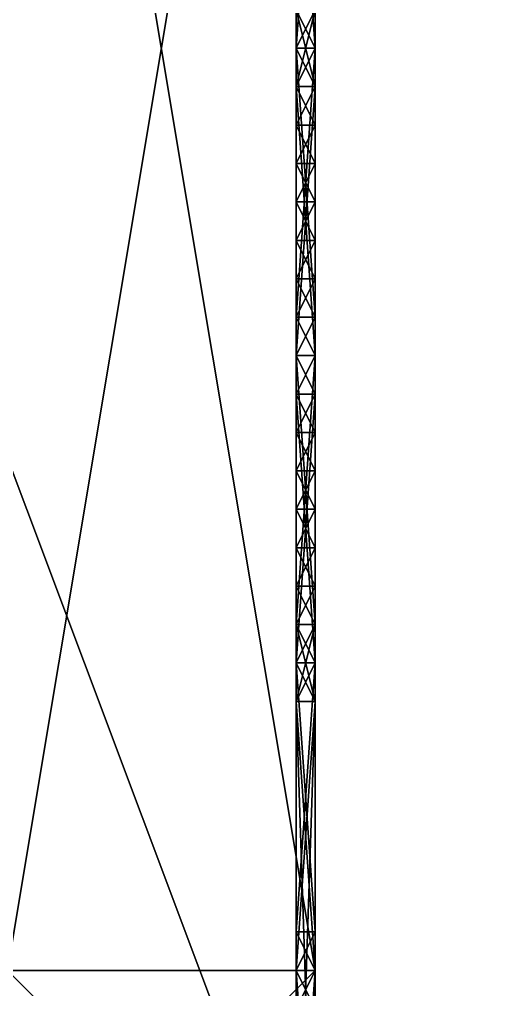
# Model space of a CAD drawing. Extents: x -3136 to 3456, y -896 to 5632.
# Drawn here: x -246 to 160, y 240 to 1048 of the extents above; entities that cross this region are included whole.
import ezdxf

# ---------------------------------------------------------------- set-up
doc = ezdxf.new("R2010")
doc.units = 0

msp = doc.modelspace()

# ---------------------------------------------------------------- meshes
at = {"layer": 'OBJECT031', "color": 50}
mesh = msp.add_polyface(dxfattribs=at)
corners = [(-16, 1024, 128), (-16, 1056, 128), (0, 1056, 128), (0, 1024, 128), (-16, 1280), (-16, 1248), (0, 1248), (0, 1280)]
mesh.append_faces([[corners[k] for k in face] for face in [(1, 3, 0), (5, 7, 4), (4, 0, 5), (6, 2, 7), (5, 3, 6), (1, 7, 2)]], dxfattribs={"vtx0": -1})
mesh.append_faces([[corners[k] for k in face] for face in [(1, 2, 3), (5, 6, 7), (4, 1, 0), (6, 3, 2), (5, 0, 3), (1, 4, 7)]], dxfattribs={"vtx2": -1})
at = {"layer": 'OBJECT032', "color": 50}
mesh = msp.add_polyface(dxfattribs=at)
corners = [(-16, 992, 128), (-16, 1024, 128), (0, 1024, 128), (0, 992, 128), (-16, 800), (-16, 768), (0, 768), (0, 800)]
mesh.append_faces([[corners[k] for k in face] for face in [(1, 3, 0), (5, 7, 4), (6, 2, 7), (4, 0, 5), (1, 7, 2), (5, 3, 6)]], dxfattribs={"vtx0": -1})
mesh.append_faces([[corners[k] for k in face] for face in [(1, 2, 3), (5, 6, 7), (6, 3, 2), (4, 1, 0), (1, 4, 7), (5, 0, 3)]], dxfattribs={"vtx2": -1})
at = {"layer": 'OBJECT033', "color": 50}
mesh = msp.add_polyface(dxfattribs=at)
corners = [(-16, 512, 128), (-16, 544, 128), (0, 544, 128), (0, 512, 128), (-16, 768), (-16, 736), (0, 736), (0, 768)]
mesh.append_faces([[corners[k] for k in face] for face in [(1, 3, 0), (5, 7, 4), (4, 0, 5), (6, 2, 7), (5, 3, 6), (1, 7, 2)]], dxfattribs={"vtx0": -1})
mesh.append_faces([[corners[k] for k in face] for face in [(1, 2, 3), (5, 6, 7), (4, 1, 0), (6, 3, 2), (5, 0, 3), (1, 4, 7)]], dxfattribs={"vtx2": -1})
at = {"layer": 'OBJECT034', "color": 50}
mesh = msp.add_polyface(dxfattribs=at)
corners = [(-16, 480, 128), (-16, 512, 128), (0, 512, 128), (0, 480, 128), (-16, 288), (-16, 256), (0, 256), (0, 288)]
mesh.append_faces([[corners[k] for k in face] for face in [(1, 3, 0), (5, 7, 4), (6, 2, 7), (4, 0, 5), (1, 7, 2), (5, 3, 6)]], dxfattribs={"vtx0": -1})
mesh.append_faces([[corners[k] for k in face] for face in [(1, 2, 3), (5, 6, 7), (6, 3, 2), (4, 1, 0), (1, 4, 7), (5, 0, 3)]], dxfattribs={"vtx2": -1})
at = {"layer": 'OBJECT035', "color": 50}
mesh = msp.add_polyface(dxfattribs=at)
corners = [(-16, 0, 128), (-16, 32, 128), (0, 32, 128), (0, 0, 128), (-16, 256), (-16, 224), (0, 224), (0, 256)]
mesh.append_faces([[corners[k] for k in face] for face in [(1, 3, 0), (5, 7, 4), (4, 0, 5), (6, 2, 7), (5, 3, 6), (1, 7, 2)]], dxfattribs={"vtx0": -1})
mesh.append_faces([[corners[k] for k in face] for face in [(1, 2, 3), (5, 6, 7), (4, 1, 0), (6, 3, 2), (5, 0, 3), (1, 4, 7)]], dxfattribs={"vtx2": -1})
at = {"layer": 'OBJECT039', "color": 50}
mesh = msp.add_polyface(dxfattribs=at)
corners = [(-16, 1056, 288), (-16, 1024, 288), (0, 1024, 288), (0, 1056, 288), (-16, 1248, 416), (-16, 1280, 416), (0, 1280, 416), (0, 1248, 416)]
mesh.append_faces([[corners[k] for k in face] for face in [(1, 3, 0), (5, 7, 4), (2, 6, 3), (0, 4, 1), (1, 7, 2), (5, 3, 6)]], dxfattribs={"vtx0": -1})
mesh.append_faces([[corners[k] for k in face] for face in [(1, 2, 3), (5, 6, 7), (2, 7, 6), (0, 5, 4), (1, 4, 7), (5, 0, 3)]], dxfattribs={"vtx2": -1})
at = {"layer": 'OBJECT040', "color": 50}
mesh = msp.add_polyface(dxfattribs=at)
corners = [(-16, 1024, 288), (-16, 992, 288), (0, 992, 288), (0, 1024, 288), (-16, 768, 416), (-16, 800, 416), (0, 800, 416), (0, 768, 416)]
mesh.append_faces([[corners[k] for k in face] for face in [(1, 3, 0), (5, 7, 4), (0, 4, 1), (2, 6, 3), (5, 3, 6), (1, 7, 2)]], dxfattribs={"vtx0": -1})
mesh.append_faces([[corners[k] for k in face] for face in [(1, 2, 3), (5, 6, 7), (0, 5, 4), (2, 7, 6), (5, 0, 3), (1, 4, 7)]], dxfattribs={"vtx2": -1})
at = {"layer": 'OBJECT041', "color": 50}
mesh = msp.add_polyface(dxfattribs=at)
corners = [(-16, 544, 288), (-16, 512, 288), (0, 512, 288), (0, 544, 288), (-16, 736, 416), (-16, 768, 416), (0, 768, 416), (0, 736, 416)]
mesh.append_faces([[corners[k] for k in face] for face in [(1, 3, 0), (5, 7, 4), (2, 6, 3), (0, 4, 1), (1, 7, 2), (5, 3, 6)]], dxfattribs={"vtx0": -1})
mesh.append_faces([[corners[k] for k in face] for face in [(1, 2, 3), (5, 6, 7), (2, 7, 6), (0, 5, 4), (1, 4, 7), (5, 0, 3)]], dxfattribs={"vtx2": -1})
at = {"layer": 'OBJECT042', "color": 50}
mesh = msp.add_polyface(dxfattribs=at)
corners = [(-16, 512, 288), (-16, 480, 288), (0, 480, 288), (0, 512, 288), (-16, 256, 416), (-16, 288, 416), (0, 288, 416), (0, 256, 416)]
mesh.append_faces([[corners[k] for k in face] for face in [(1, 3, 0), (5, 7, 4), (0, 4, 1), (2, 6, 3), (5, 3, 6), (1, 7, 2)]], dxfattribs={"vtx0": -1})
mesh.append_faces([[corners[k] for k in face] for face in [(1, 2, 3), (5, 6, 7), (0, 5, 4), (2, 7, 6), (5, 0, 3), (1, 4, 7)]], dxfattribs={"vtx2": -1})
at = {"layer": 'OBJECT043', "color": 50}
mesh = msp.add_polyface(dxfattribs=at)
corners = [(-16, 32, 288), (-16, 0, 288), (0, 0, 288), (0, 32, 288), (-16, 224, 416), (-16, 256, 416), (0, 256, 416), (0, 224, 416)]
mesh.append_faces([[corners[k] for k in face] for face in [(1, 3, 0), (5, 7, 4), (2, 6, 3), (0, 4, 1), (1, 7, 2), (5, 3, 6)]], dxfattribs={"vtx0": -1})
mesh.append_faces([[corners[k] for k in face] for face in [(1, 2, 3), (5, 6, 7), (2, 7, 6), (0, 5, 4), (1, 4, 7), (5, 0, 3)]], dxfattribs={"vtx2": -1})
at = {"layer": 'OBJECT053', "color": 50}
mesh = msp.add_polyface(dxfattribs=at)
corners = [(-768, 2048, 144), (0, 2048, 144), (0, 0, 144), (-768, 0, 144), (-768, 0, 128), (0, 0, 128), (0, 2048, 128), (-768, 2048, 128)]
mesh.append_faces([[corners[k] for k in face] for face in [(1, 3, 0), (5, 7, 4), (5, 1, 6), (6, 0, 7), (4, 2, 5), (7, 3, 4)]], dxfattribs={"vtx0": -1})
mesh.append_faces([[corners[k] for k in face] for face in [(1, 2, 3), (5, 6, 7), (5, 2, 1), (6, 1, 0), (4, 3, 2), (7, 0, 3)]], dxfattribs={"vtx2": -1})
at = {"layer": 'OBJECT067', "color": 50}
mesh = msp.add_polyface(dxfattribs=at)
corners = [(-2944, -896, 2176), (-2944, 5504, 2176), (3456, 5504, 2176), (3456, -896, 2176), (-2944, 5504, 2048), (-2944, -896, 2048), (3456, -896, 2048), (3456, 5504, 2048)]
mesh.append_faces([[corners[k] for k in face] for face in [(1, 3, 0), (5, 7, 4), (4, 0, 5), (6, 2, 7), (7, 1, 4), (5, 3, 6)]], dxfattribs={"vtx0": -1})
mesh.append_faces([[corners[k] for k in face] for face in [(1, 2, 3), (5, 6, 7), (4, 1, 0), (6, 3, 2), (7, 2, 1), (5, 0, 3)]], dxfattribs={"vtx2": -1})
at = {"layer": 'OBJECT068', "color": 50}
mesh = msp.add_polyface(dxfattribs=at)
corners = [(-16, 992, 272), (-16, 1056, 272), (0, 1056, 272), (0, 992, 272), (-16, 1056, 144), (-16, 992, 144), (0, 992, 144), (0, 1056, 144)]
mesh.append_faces([[corners[k] for k in face] for face in [(1, 3, 0), (5, 7, 4), (4, 0, 5), (6, 2, 7), (5, 3, 6), (7, 1, 4)]], dxfattribs={"vtx0": -1})
mesh.append_faces([[corners[k] for k in face] for face in [(1, 2, 3), (5, 6, 7), (4, 1, 0), (6, 3, 2), (5, 0, 3), (7, 2, 1)]], dxfattribs={"vtx2": -1})
at = {"layer": 'OBJECT069', "color": 50}
mesh = msp.add_polyface(dxfattribs=at)
corners = [(-16, 480, 272), (-16, 544, 272), (0, 544, 272), (0, 480, 272), (-16, 544, 144), (-16, 480, 144), (0, 480, 144), (0, 544, 144)]
mesh.append_faces([[corners[k] for k in face] for face in [(1, 3, 0), (5, 7, 4), (4, 0, 5), (6, 2, 7), (5, 3, 6), (7, 1, 4)]], dxfattribs={"vtx0": -1})
mesh.append_faces([[corners[k] for k in face] for face in [(1, 2, 3), (5, 6, 7), (4, 1, 0), (6, 3, 2), (5, 0, 3), (7, 2, 1)]], dxfattribs={"vtx2": -1})
at = {"layer": 'OBJECT070', "color": 50}
mesh = msp.add_polyface(dxfattribs=at)
corners = [(-16, 0, 272), (-16, 480, 272), (0, 480, 272), (0, 0, 272), (-16, 480, 144), (-16, 0, 144), (0, 0, 144), (0, 480, 144)]
mesh.append_faces([[corners[k] for k in face] for face in [(1, 3, 0), (5, 7, 4), (4, 0, 5), (6, 2, 7), (5, 3, 6), (7, 1, 4)]], dxfattribs={"vtx0": -1})
mesh.append_faces([[corners[k] for k in face] for face in [(1, 2, 3), (5, 6, 7), (4, 1, 0), (6, 3, 2), (5, 0, 3), (7, 2, 1)]], dxfattribs={"vtx2": -1})
at = {"layer": 'OBJECT264', "color": 50}
mesh = msp.add_polyface(dxfattribs=at)
corners = [(0, 0, 288), (-768, 0, 288), (-768, 1792, 288), (0, 1792, 288), (-768, 1792, 272), (-768, 0, 272), (0, 0, 272), (0, 1792, 272)]
mesh.append_faces([[corners[k] for k in face] for face in [(1, 3, 0), (5, 7, 4), (5, 0, 6), (6, 3, 7), (4, 1, 5), (7, 2, 4)]], dxfattribs={"vtx0": -1})
mesh.append_faces([[corners[k] for k in face] for face in [(1, 2, 3), (5, 6, 7), (5, 1, 0), (6, 0, 3), (4, 2, 1), (7, 3, 2)]], dxfattribs={"vtx2": -1})
at = {"layer": 'OBJECT293', "color": 50}
mesh = msp.add_polyface(dxfattribs=at)
corners = [(-2048, 0, 432), (-2048, 1824, 432), (-1824, 2048, 432), (-224, 2048, 432), (0, 1824, 432), (0, 0, 432), (-2048, 1824, 416), (-2048, 0, 416), (0, 0, 416), (0, 1824, 416), (-224, 2048, 416), (-1824, 2048, 416)]
mesh.append_faces([[corners[k] for k in face] for face in [(1, 5, 0), (7, 11, 6), (6, 0, 7), (8, 4, 9), (10, 2, 11), (7, 5, 8), (9, 3, 10), (11, 1, 6)]], dxfattribs={"vtx0": -1})
mesh.append_faces([[corners[k] for k in face] for face in [(1, 3, 4), (1, 4, 5), (7, 9, 10), (7, 10, 11)]], dxfattribs={"vtx0": -1, "vtx2": -1})
mesh.append_faces([[corners[k] for k in face] for face in [(1, 2, 3), (7, 8, 9), (6, 1, 0), (8, 5, 4), (10, 3, 2), (7, 0, 5), (9, 4, 3), (11, 2, 1)]], dxfattribs={"vtx2": -1})
at = {"layer": 'OBJECT296', "color": 50}
mesh = msp.add_polyface(dxfattribs=at)
corners = [(0, 0), (0, 2048), (3328, 2048), (3328, 0), (3328, 0, -128), (3328, 2048, -128), (0, 2048, -128), (0, 0, -128)]
mesh.append_faces([[corners[k] for k in face] for face in [(1, 3, 0), (5, 7, 4), (4, 2, 5), (5, 1, 6), (6, 0, 7), (7, 3, 4)]], dxfattribs={"vtx0": -1})
mesh.append_faces([[corners[k] for k in face] for face in [(1, 2, 3), (5, 6, 7), (4, 3, 2), (5, 2, 1), (6, 1, 0), (7, 0, 3)]], dxfattribs={"vtx2": -1})
at = {"layer": 'OBJECT302', "color": 50}
mesh = msp.add_polyface(dxfattribs=at)
corners = [(-256, 256), (-256, 1792), (0, 1792), (0, 256), (0, 256, -128), (0, 1792, -128), (-256, 1792, -128), (-256, 256, -128)]
mesh.append_faces([[corners[k] for k in face] for face in [(1, 3, 0), (5, 7, 4), (4, 2, 5), (5, 1, 6), (6, 0, 7), (7, 3, 4)]], dxfattribs={"vtx0": -1})
mesh.append_faces([[corners[k] for k in face] for face in [(1, 2, 3), (5, 6, 7), (4, 3, 2), (5, 2, 1), (6, 1, 0), (7, 0, 3)]], dxfattribs={"vtx2": -1})
at = {"layer": 'OBJECT303', "color": 50}
mesh = msp.add_polyface(dxfattribs=at)
corners = [(0, 256), (0, 0), (-256, 0), (-256, 256), (-256, 256, -128), (-256, 0, -128), (0, 0, -128), (0, 256, -128)]
mesh.append_faces([[corners[k] for k in face] for face in [(1, 3, 0), (5, 7, 4), (6, 0, 7), (5, 1, 6), (4, 2, 5), (7, 3, 4)]], dxfattribs={"vtx0": -1})
mesh.append_faces([[corners[k] for k in face] for face in [(1, 2, 3), (5, 6, 7), (6, 1, 0), (5, 2, 1), (4, 3, 2), (7, 0, 3)]], dxfattribs={"vtx2": -1})
at = {"layer": 'OBJECT340', "color": 50}
mesh = msp.add_polyface(dxfattribs=at)
corners = [(-16, 544, 168), (-16, 544, 144), (-16, 576, 144), (-16, 576, 168), (0, 576, 168), (0, 576, 144), (0, 544, 144), (0, 544, 168)]
mesh.append_faces([[corners[k] for k in face] for face in [(1, 3, 0), (5, 7, 4), (6, 0, 7), (2, 4, 3), (1, 5, 2), (3, 7, 0)]], dxfattribs={"vtx0": -1})
mesh.append_faces([[corners[k] for k in face] for face in [(1, 2, 3), (5, 6, 7), (6, 1, 0), (2, 5, 4), (1, 6, 5), (3, 4, 7)]], dxfattribs={"vtx2": -1})
at = {"layer": 'OBJECT341', "color": 50}
mesh = msp.add_polyface(dxfattribs=at)
corners = [(-16, 544, 256), (-16, 544, 168), (-16, 576, 168), (-16, 576, 256), (0, 576, 256), (0, 576, 168), (0, 544, 168), (0, 544, 256)]
mesh.append_faces([[corners[k] for k in face] for face in [(1, 3, 0), (5, 7, 4), (6, 0, 7), (2, 4, 3), (3, 7, 0), (1, 5, 2)]], dxfattribs={"vtx0": -1})
mesh.append_faces([[corners[k] for k in face] for face in [(1, 2, 3), (5, 6, 7), (6, 1, 0), (2, 5, 4), (3, 4, 7), (1, 6, 5)]], dxfattribs={"vtx2": -1})
at = {"layer": 'OBJECT342', "color": 50}
mesh = msp.add_polyface(dxfattribs=at)
corners = [(-16, 544, 272), (-16, 544, 256), (-16, 576, 256), (-16, 576, 272), (0, 576, 272), (0, 576, 256), (0, 544, 256), (0, 544, 272)]
mesh.append_faces([[corners[k] for k in face] for face in [(1, 3, 0), (5, 7, 4), (6, 0, 7), (2, 4, 3), (3, 7, 0), (1, 5, 2)]], dxfattribs={"vtx0": -1})
mesh.append_faces([[corners[k] for k in face] for face in [(1, 2, 3), (5, 6, 7), (6, 1, 0), (2, 5, 4), (3, 4, 7), (1, 6, 5)]], dxfattribs={"vtx2": -1})
at = {"layer": 'OBJECT343', "color": 50}
mesh = msp.add_polyface(dxfattribs=at)
corners = [(-16, 576, 168), (-16, 576, 144), (-16, 608, 144), (-16, 608, 168), (0, 608, 168), (0, 608, 144), (0, 576, 144), (0, 576, 168)]
mesh.append_faces([[corners[k] for k in face] for face in [(1, 3, 0), (5, 7, 4), (6, 0, 7), (2, 4, 3), (1, 5, 2), (3, 7, 0)]], dxfattribs={"vtx0": -1})
mesh.append_faces([[corners[k] for k in face] for face in [(1, 2, 3), (5, 6, 7), (6, 1, 0), (2, 5, 4), (1, 6, 5), (3, 4, 7)]], dxfattribs={"vtx2": -1})
at = {"layer": 'OBJECT344', "color": 50}
mesh = msp.add_polyface(dxfattribs=at)
corners = [(-16, 576, 256), (-16, 576, 168), (-16, 608, 168), (-16, 608, 256), (0, 608, 256), (0, 608, 168), (0, 576, 168), (0, 576, 256)]
mesh.append_faces([[corners[k] for k in face] for face in [(1, 3, 0), (5, 7, 4), (6, 0, 7), (2, 4, 3), (3, 7, 0), (1, 5, 2)]], dxfattribs={"vtx0": -1})
mesh.append_faces([[corners[k] for k in face] for face in [(1, 2, 3), (5, 6, 7), (6, 1, 0), (2, 5, 4), (3, 4, 7), (1, 6, 5)]], dxfattribs={"vtx2": -1})
at = {"layer": 'OBJECT345', "color": 50}
mesh = msp.add_polyface(dxfattribs=at)
corners = [(-16, 576, 272), (-16, 576, 256), (-16, 608, 256), (-16, 608, 272), (0, 608, 272), (0, 608, 256), (0, 576, 256), (0, 576, 272)]
mesh.append_faces([[corners[k] for k in face] for face in [(1, 3, 0), (5, 7, 4), (6, 0, 7), (2, 4, 3), (3, 7, 0), (1, 5, 2)]], dxfattribs={"vtx0": -1})
mesh.append_faces([[corners[k] for k in face] for face in [(1, 2, 3), (5, 6, 7), (6, 1, 0), (2, 5, 4), (3, 4, 7), (1, 6, 5)]], dxfattribs={"vtx2": -1})
at = {"layer": 'OBJECT346', "color": 50}
mesh = msp.add_polyface(dxfattribs=at)
corners = [(-16, 608, 168), (-16, 608, 144), (-16, 640, 144), (-16, 640, 168), (0, 640, 168), (0, 640, 144), (0, 608, 144), (0, 608, 168)]
mesh.append_faces([[corners[k] for k in face] for face in [(1, 3, 0), (5, 7, 4), (6, 0, 7), (2, 4, 3), (1, 5, 2), (3, 7, 0)]], dxfattribs={"vtx0": -1})
mesh.append_faces([[corners[k] for k in face] for face in [(1, 2, 3), (5, 6, 7), (6, 1, 0), (2, 5, 4), (1, 6, 5), (3, 4, 7)]], dxfattribs={"vtx2": -1})
at = {"layer": 'OBJECT347', "color": 50}
mesh = msp.add_polyface(dxfattribs=at)
corners = [(-16, 608, 256), (-16, 608, 168), (-16, 640, 168), (-16, 640, 256), (0, 640, 256), (0, 640, 168), (0, 608, 168), (0, 608, 256)]
mesh.append_faces([[corners[k] for k in face] for face in [(1, 3, 0), (5, 7, 4), (6, 0, 7), (2, 4, 3), (3, 7, 0), (1, 5, 2)]], dxfattribs={"vtx0": -1})
mesh.append_faces([[corners[k] for k in face] for face in [(1, 2, 3), (5, 6, 7), (6, 1, 0), (2, 5, 4), (3, 4, 7), (1, 6, 5)]], dxfattribs={"vtx2": -1})
at = {"layer": 'OBJECT348', "color": 50}
mesh = msp.add_polyface(dxfattribs=at)
corners = [(-16, 608, 272), (-16, 608, 256), (-16, 640, 256), (-16, 640, 272), (0, 640, 272), (0, 640, 256), (0, 608, 256), (0, 608, 272)]
mesh.append_faces([[corners[k] for k in face] for face in [(1, 3, 0), (5, 7, 4), (6, 0, 7), (2, 4, 3), (3, 7, 0), (1, 5, 2)]], dxfattribs={"vtx0": -1})
mesh.append_faces([[corners[k] for k in face] for face in [(1, 2, 3), (5, 6, 7), (6, 1, 0), (2, 5, 4), (3, 4, 7), (1, 6, 5)]], dxfattribs={"vtx2": -1})
at = {"layer": 'OBJECT349', "color": 50}
mesh = msp.add_polyface(dxfattribs=at)
corners = [(-16, 640, 168), (-16, 640, 144), (-16, 672, 144), (-16, 672, 168), (0, 672, 168), (0, 672, 144), (0, 640, 144), (0, 640, 168)]
mesh.append_faces([[corners[k] for k in face] for face in [(1, 3, 0), (5, 7, 4), (6, 0, 7), (2, 4, 3), (1, 5, 2), (3, 7, 0)]], dxfattribs={"vtx0": -1})
mesh.append_faces([[corners[k] for k in face] for face in [(1, 2, 3), (5, 6, 7), (6, 1, 0), (2, 5, 4), (1, 6, 5), (3, 4, 7)]], dxfattribs={"vtx2": -1})
at = {"layer": 'OBJECT350', "color": 50}
mesh = msp.add_polyface(dxfattribs=at)
corners = [(-16, 640, 256), (-16, 640, 168), (-16, 672, 168), (-16, 672, 256), (0, 672, 256), (0, 672, 168), (0, 640, 168), (0, 640, 256)]
mesh.append_faces([[corners[k] for k in face] for face in [(1, 3, 0), (5, 7, 4), (6, 0, 7), (2, 4, 3), (3, 7, 0), (1, 5, 2)]], dxfattribs={"vtx0": -1})
mesh.append_faces([[corners[k] for k in face] for face in [(1, 2, 3), (5, 6, 7), (6, 1, 0), (2, 5, 4), (3, 4, 7), (1, 6, 5)]], dxfattribs={"vtx2": -1})
at = {"layer": 'OBJECT351', "color": 50}
mesh = msp.add_polyface(dxfattribs=at)
corners = [(-16, 640, 272), (-16, 640, 256), (-16, 672, 256), (-16, 672, 272), (0, 672, 272), (0, 672, 256), (0, 640, 256), (0, 640, 272)]
mesh.append_faces([[corners[k] for k in face] for face in [(1, 3, 0), (5, 7, 4), (6, 0, 7), (2, 4, 3), (3, 7, 0), (1, 5, 2)]], dxfattribs={"vtx0": -1})
mesh.append_faces([[corners[k] for k in face] for face in [(1, 2, 3), (5, 6, 7), (6, 1, 0), (2, 5, 4), (3, 4, 7), (1, 6, 5)]], dxfattribs={"vtx2": -1})
at = {"layer": 'OBJECT352', "color": 50}
mesh = msp.add_polyface(dxfattribs=at)
corners = [(-16, 672, 168), (-16, 672, 144), (-16, 704, 144), (-16, 704, 168), (0, 704, 168), (0, 704, 144), (0, 672, 144), (0, 672, 168)]
mesh.append_faces([[corners[k] for k in face] for face in [(1, 3, 0), (5, 7, 4), (6, 0, 7), (2, 4, 3), (1, 5, 2), (3, 7, 0)]], dxfattribs={"vtx0": -1})
mesh.append_faces([[corners[k] for k in face] for face in [(1, 2, 3), (5, 6, 7), (6, 1, 0), (2, 5, 4), (1, 6, 5), (3, 4, 7)]], dxfattribs={"vtx2": -1})
at = {"layer": 'OBJECT353', "color": 50}
mesh = msp.add_polyface(dxfattribs=at)
corners = [(-16, 672, 256), (-16, 672, 168), (-16, 704, 168), (-16, 704, 256), (0, 704, 256), (0, 704, 168), (0, 672, 168), (0, 672, 256)]
mesh.append_faces([[corners[k] for k in face] for face in [(1, 3, 0), (5, 7, 4), (6, 0, 7), (2, 4, 3), (3, 7, 0), (1, 5, 2)]], dxfattribs={"vtx0": -1})
mesh.append_faces([[corners[k] for k in face] for face in [(1, 2, 3), (5, 6, 7), (6, 1, 0), (2, 5, 4), (3, 4, 7), (1, 6, 5)]], dxfattribs={"vtx2": -1})
at = {"layer": 'OBJECT354', "color": 50}
mesh = msp.add_polyface(dxfattribs=at)
corners = [(-16, 672, 272), (-16, 672, 256), (-16, 704, 256), (-16, 704, 272), (0, 704, 272), (0, 704, 256), (0, 672, 256), (0, 672, 272)]
mesh.append_faces([[corners[k] for k in face] for face in [(1, 3, 0), (5, 7, 4), (6, 0, 7), (2, 4, 3), (3, 7, 0), (1, 5, 2)]], dxfattribs={"vtx0": -1})
mesh.append_faces([[corners[k] for k in face] for face in [(1, 2, 3), (5, 6, 7), (6, 1, 0), (2, 5, 4), (3, 4, 7), (1, 6, 5)]], dxfattribs={"vtx2": -1})
at = {"layer": 'OBJECT355', "color": 50}
mesh = msp.add_polyface(dxfattribs=at)
corners = [(-16, 704, 168), (-16, 704, 144), (-16, 736, 144), (-16, 736, 168), (0, 736, 168), (0, 736, 144), (0, 704, 144), (0, 704, 168)]
mesh.append_faces([[corners[k] for k in face] for face in [(1, 3, 0), (5, 7, 4), (6, 0, 7), (2, 4, 3), (1, 5, 2), (3, 7, 0)]], dxfattribs={"vtx0": -1})
mesh.append_faces([[corners[k] for k in face] for face in [(1, 2, 3), (5, 6, 7), (6, 1, 0), (2, 5, 4), (1, 6, 5), (3, 4, 7)]], dxfattribs={"vtx2": -1})
at = {"layer": 'OBJECT356', "color": 50}
mesh = msp.add_polyface(dxfattribs=at)
corners = [(-16, 704, 256), (-16, 704, 168), (-16, 736, 168), (-16, 736, 256), (0, 736, 256), (0, 736, 168), (0, 704, 168), (0, 704, 256)]
mesh.append_faces([[corners[k] for k in face] for face in [(1, 3, 0), (5, 7, 4), (6, 0, 7), (2, 4, 3), (3, 7, 0), (1, 5, 2)]], dxfattribs={"vtx0": -1})
mesh.append_faces([[corners[k] for k in face] for face in [(1, 2, 3), (5, 6, 7), (6, 1, 0), (2, 5, 4), (3, 4, 7), (1, 6, 5)]], dxfattribs={"vtx2": -1})
at = {"layer": 'OBJECT357', "color": 50}
mesh = msp.add_polyface(dxfattribs=at)
corners = [(-16, 704, 272), (-16, 704, 256), (-16, 736, 256), (-16, 736, 272), (0, 736, 272), (0, 736, 256), (0, 704, 256), (0, 704, 272)]
mesh.append_faces([[corners[k] for k in face] for face in [(1, 3, 0), (5, 7, 4), (6, 0, 7), (2, 4, 3), (3, 7, 0), (1, 5, 2)]], dxfattribs={"vtx0": -1})
mesh.append_faces([[corners[k] for k in face] for face in [(1, 2, 3), (5, 6, 7), (6, 1, 0), (2, 5, 4), (3, 4, 7), (1, 6, 5)]], dxfattribs={"vtx2": -1})
at = {"layer": 'OBJECT358', "color": 50}
mesh = msp.add_polyface(dxfattribs=at)
corners = [(-16, 736, 168), (-16, 736, 144), (-16, 768, 144), (-16, 768, 168), (0, 768, 168), (0, 768, 144), (0, 736, 144), (0, 736, 168)]
mesh.append_faces([[corners[k] for k in face] for face in [(1, 3, 0), (5, 7, 4), (6, 0, 7), (2, 4, 3), (1, 5, 2), (3, 7, 0)]], dxfattribs={"vtx0": -1})
mesh.append_faces([[corners[k] for k in face] for face in [(1, 2, 3), (5, 6, 7), (6, 1, 0), (2, 5, 4), (1, 6, 5), (3, 4, 7)]], dxfattribs={"vtx2": -1})
at = {"layer": 'OBJECT359', "color": 50}
mesh = msp.add_polyface(dxfattribs=at)
corners = [(-16, 736, 256), (-16, 736, 168), (-16, 768, 168), (-16, 768, 256), (0, 768, 256), (0, 768, 168), (0, 736, 168), (0, 736, 256)]
mesh.append_faces([[corners[k] for k in face] for face in [(1, 3, 0), (5, 7, 4), (6, 0, 7), (2, 4, 3), (3, 7, 0), (1, 5, 2)]], dxfattribs={"vtx0": -1})
mesh.append_faces([[corners[k] for k in face] for face in [(1, 2, 3), (5, 6, 7), (6, 1, 0), (2, 5, 4), (3, 4, 7), (1, 6, 5)]], dxfattribs={"vtx2": -1})
at = {"layer": 'OBJECT360', "color": 50}
mesh = msp.add_polyface(dxfattribs=at)
corners = [(-16, 736, 272), (-16, 736, 256), (-16, 768, 256), (-16, 768, 272), (0, 768, 272), (0, 768, 256), (0, 736, 256), (0, 736, 272)]
mesh.append_faces([[corners[k] for k in face] for face in [(1, 3, 0), (5, 7, 4), (6, 0, 7), (2, 4, 3), (3, 7, 0), (1, 5, 2)]], dxfattribs={"vtx0": -1})
mesh.append_faces([[corners[k] for k in face] for face in [(1, 2, 3), (5, 6, 7), (6, 1, 0), (2, 5, 4), (3, 4, 7), (1, 6, 5)]], dxfattribs={"vtx2": -1})
at = {"layer": 'OBJECT361', "color": 50}
mesh = msp.add_polyface(dxfattribs=at)
corners = [(-16, 768, 168), (-16, 768, 144), (-16, 800, 144), (-16, 800, 168), (0, 800, 168), (0, 800, 144), (0, 768, 144), (0, 768, 168)]
mesh.append_faces([[corners[k] for k in face] for face in [(1, 3, 0), (5, 7, 4), (6, 0, 7), (2, 4, 3), (1, 5, 2), (3, 7, 0)]], dxfattribs={"vtx0": -1})
mesh.append_faces([[corners[k] for k in face] for face in [(1, 2, 3), (5, 6, 7), (6, 1, 0), (2, 5, 4), (1, 6, 5), (3, 4, 7)]], dxfattribs={"vtx2": -1})
at = {"layer": 'OBJECT362', "color": 50}
mesh = msp.add_polyface(dxfattribs=at)
corners = [(-16, 768, 256), (-16, 768, 168), (-16, 800, 168), (-16, 800, 256), (0, 800, 256), (0, 800, 168), (0, 768, 168), (0, 768, 256)]
mesh.append_faces([[corners[k] for k in face] for face in [(1, 3, 0), (5, 7, 4), (6, 0, 7), (2, 4, 3), (3, 7, 0), (1, 5, 2)]], dxfattribs={"vtx0": -1})
mesh.append_faces([[corners[k] for k in face] for face in [(1, 2, 3), (5, 6, 7), (6, 1, 0), (2, 5, 4), (3, 4, 7), (1, 6, 5)]], dxfattribs={"vtx2": -1})
at = {"layer": 'OBJECT363', "color": 50}
mesh = msp.add_polyface(dxfattribs=at)
corners = [(-16, 768, 272), (-16, 768, 256), (-16, 800, 256), (-16, 800, 272), (0, 800, 272), (0, 800, 256), (0, 768, 256), (0, 768, 272)]
mesh.append_faces([[corners[k] for k in face] for face in [(1, 3, 0), (5, 7, 4), (6, 0, 7), (2, 4, 3), (3, 7, 0), (1, 5, 2)]], dxfattribs={"vtx0": -1})
mesh.append_faces([[corners[k] for k in face] for face in [(1, 2, 3), (5, 6, 7), (6, 1, 0), (2, 5, 4), (3, 4, 7), (1, 6, 5)]], dxfattribs={"vtx2": -1})
at = {"layer": 'OBJECT364', "color": 50}
mesh = msp.add_polyface(dxfattribs=at)
corners = [(-16, 800, 168), (-16, 800, 144), (-16, 832, 144), (-16, 832, 168), (0, 832, 168), (0, 832, 144), (0, 800, 144), (0, 800, 168)]
mesh.append_faces([[corners[k] for k in face] for face in [(1, 3, 0), (5, 7, 4), (6, 0, 7), (2, 4, 3), (1, 5, 2), (3, 7, 0)]], dxfattribs={"vtx0": -1})
mesh.append_faces([[corners[k] for k in face] for face in [(1, 2, 3), (5, 6, 7), (6, 1, 0), (2, 5, 4), (1, 6, 5), (3, 4, 7)]], dxfattribs={"vtx2": -1})
at = {"layer": 'OBJECT365', "color": 50}
mesh = msp.add_polyface(dxfattribs=at)
corners = [(-16, 800, 256), (-16, 800, 168), (-16, 832, 168), (-16, 832, 256), (0, 832, 256), (0, 832, 168), (0, 800, 168), (0, 800, 256)]
mesh.append_faces([[corners[k] for k in face] for face in [(1, 3, 0), (5, 7, 4), (6, 0, 7), (2, 4, 3), (3, 7, 0), (1, 5, 2)]], dxfattribs={"vtx0": -1})
mesh.append_faces([[corners[k] for k in face] for face in [(1, 2, 3), (5, 6, 7), (6, 1, 0), (2, 5, 4), (3, 4, 7), (1, 6, 5)]], dxfattribs={"vtx2": -1})
at = {"layer": 'OBJECT366', "color": 50}
mesh = msp.add_polyface(dxfattribs=at)
corners = [(-16, 800, 272), (-16, 800, 256), (-16, 832, 256), (-16, 832, 272), (0, 832, 272), (0, 832, 256), (0, 800, 256), (0, 800, 272)]
mesh.append_faces([[corners[k] for k in face] for face in [(1, 3, 0), (5, 7, 4), (6, 0, 7), (2, 4, 3), (3, 7, 0), (1, 5, 2)]], dxfattribs={"vtx0": -1})
mesh.append_faces([[corners[k] for k in face] for face in [(1, 2, 3), (5, 6, 7), (6, 1, 0), (2, 5, 4), (3, 4, 7), (1, 6, 5)]], dxfattribs={"vtx2": -1})
at = {"layer": 'OBJECT367', "color": 50}
mesh = msp.add_polyface(dxfattribs=at)
corners = [(-16, 832, 168), (-16, 832, 144), (-16, 864, 144), (-16, 864, 168), (0, 864, 168), (0, 864, 144), (0, 832, 144), (0, 832, 168)]
mesh.append_faces([[corners[k] for k in face] for face in [(1, 3, 0), (5, 7, 4), (6, 0, 7), (2, 4, 3), (1, 5, 2), (3, 7, 0)]], dxfattribs={"vtx0": -1})
mesh.append_faces([[corners[k] for k in face] for face in [(1, 2, 3), (5, 6, 7), (6, 1, 0), (2, 5, 4), (1, 6, 5), (3, 4, 7)]], dxfattribs={"vtx2": -1})
at = {"layer": 'OBJECT368', "color": 50}
mesh = msp.add_polyface(dxfattribs=at)
corners = [(-16, 832, 256), (-16, 832, 168), (-16, 864, 168), (-16, 864, 256), (0, 864, 256), (0, 864, 168), (0, 832, 168), (0, 832, 256)]
mesh.append_faces([[corners[k] for k in face] for face in [(1, 3, 0), (5, 7, 4), (6, 0, 7), (2, 4, 3), (3, 7, 0), (1, 5, 2)]], dxfattribs={"vtx0": -1})
mesh.append_faces([[corners[k] for k in face] for face in [(1, 2, 3), (5, 6, 7), (6, 1, 0), (2, 5, 4), (3, 4, 7), (1, 6, 5)]], dxfattribs={"vtx2": -1})
at = {"layer": 'OBJECT369', "color": 50}
mesh = msp.add_polyface(dxfattribs=at)
corners = [(-16, 832, 272), (-16, 832, 256), (-16, 864, 256), (-16, 864, 272), (0, 864, 272), (0, 864, 256), (0, 832, 256), (0, 832, 272)]
mesh.append_faces([[corners[k] for k in face] for face in [(1, 3, 0), (5, 7, 4), (6, 0, 7), (2, 4, 3), (3, 7, 0), (1, 5, 2)]], dxfattribs={"vtx0": -1})
mesh.append_faces([[corners[k] for k in face] for face in [(1, 2, 3), (5, 6, 7), (6, 1, 0), (2, 5, 4), (3, 4, 7), (1, 6, 5)]], dxfattribs={"vtx2": -1})
at = {"layer": 'OBJECT370', "color": 50}
mesh = msp.add_polyface(dxfattribs=at)
corners = [(-16, 864, 168), (-16, 864, 144), (-16, 896, 144), (-16, 896, 168), (0, 896, 168), (0, 896, 144), (0, 864, 144), (0, 864, 168)]
mesh.append_faces([[corners[k] for k in face] for face in [(1, 3, 0), (5, 7, 4), (6, 0, 7), (2, 4, 3), (1, 5, 2), (3, 7, 0)]], dxfattribs={"vtx0": -1})
mesh.append_faces([[corners[k] for k in face] for face in [(1, 2, 3), (5, 6, 7), (6, 1, 0), (2, 5, 4), (1, 6, 5), (3, 4, 7)]], dxfattribs={"vtx2": -1})
at = {"layer": 'OBJECT371', "color": 50}
mesh = msp.add_polyface(dxfattribs=at)
corners = [(-16, 864, 256), (-16, 864, 168), (-16, 896, 168), (-16, 896, 256), (0, 896, 256), (0, 896, 168), (0, 864, 168), (0, 864, 256)]
mesh.append_faces([[corners[k] for k in face] for face in [(1, 3, 0), (5, 7, 4), (6, 0, 7), (2, 4, 3), (3, 7, 0), (1, 5, 2)]], dxfattribs={"vtx0": -1})
mesh.append_faces([[corners[k] for k in face] for face in [(1, 2, 3), (5, 6, 7), (6, 1, 0), (2, 5, 4), (3, 4, 7), (1, 6, 5)]], dxfattribs={"vtx2": -1})
at = {"layer": 'OBJECT372', "color": 50}
mesh = msp.add_polyface(dxfattribs=at)
corners = [(-16, 864, 272), (-16, 864, 256), (-16, 896, 256), (-16, 896, 272), (0, 896, 272), (0, 896, 256), (0, 864, 256), (0, 864, 272)]
mesh.append_faces([[corners[k] for k in face] for face in [(1, 3, 0), (5, 7, 4), (6, 0, 7), (2, 4, 3), (3, 7, 0), (1, 5, 2)]], dxfattribs={"vtx0": -1})
mesh.append_faces([[corners[k] for k in face] for face in [(1, 2, 3), (5, 6, 7), (6, 1, 0), (2, 5, 4), (3, 4, 7), (1, 6, 5)]], dxfattribs={"vtx2": -1})
at = {"layer": 'OBJECT373', "color": 50}
mesh = msp.add_polyface(dxfattribs=at)
corners = [(-16, 896, 168), (-16, 896, 144), (-16, 928, 144), (-16, 928, 168), (0, 928, 168), (0, 928, 144), (0, 896, 144), (0, 896, 168)]
mesh.append_faces([[corners[k] for k in face] for face in [(1, 3, 0), (5, 7, 4), (6, 0, 7), (2, 4, 3), (1, 5, 2), (3, 7, 0)]], dxfattribs={"vtx0": -1})
mesh.append_faces([[corners[k] for k in face] for face in [(1, 2, 3), (5, 6, 7), (6, 1, 0), (2, 5, 4), (1, 6, 5), (3, 4, 7)]], dxfattribs={"vtx2": -1})
at = {"layer": 'OBJECT374', "color": 50}
mesh = msp.add_polyface(dxfattribs=at)
corners = [(-16, 896, 256), (-16, 896, 168), (-16, 928, 168), (-16, 928, 256), (0, 928, 256), (0, 928, 168), (0, 896, 168), (0, 896, 256)]
mesh.append_faces([[corners[k] for k in face] for face in [(1, 3, 0), (5, 7, 4), (6, 0, 7), (2, 4, 3), (3, 7, 0), (1, 5, 2)]], dxfattribs={"vtx0": -1})
mesh.append_faces([[corners[k] for k in face] for face in [(1, 2, 3), (5, 6, 7), (6, 1, 0), (2, 5, 4), (3, 4, 7), (1, 6, 5)]], dxfattribs={"vtx2": -1})
at = {"layer": 'OBJECT375', "color": 50}
mesh = msp.add_polyface(dxfattribs=at)
corners = [(-16, 896, 272), (-16, 896, 256), (-16, 928, 256), (-16, 928, 272), (0, 928, 272), (0, 928, 256), (0, 896, 256), (0, 896, 272)]
mesh.append_faces([[corners[k] for k in face] for face in [(1, 3, 0), (5, 7, 4), (6, 0, 7), (2, 4, 3), (3, 7, 0), (1, 5, 2)]], dxfattribs={"vtx0": -1})
mesh.append_faces([[corners[k] for k in face] for face in [(1, 2, 3), (5, 6, 7), (6, 1, 0), (2, 5, 4), (3, 4, 7), (1, 6, 5)]], dxfattribs={"vtx2": -1})
at = {"layer": 'OBJECT376', "color": 50}
mesh = msp.add_polyface(dxfattribs=at)
corners = [(-16, 928, 168), (-16, 928, 144), (-16, 960, 144), (-16, 960, 168), (0, 960, 168), (0, 960, 144), (0, 928, 144), (0, 928, 168)]
mesh.append_faces([[corners[k] for k in face] for face in [(1, 3, 0), (5, 7, 4), (6, 0, 7), (2, 4, 3), (1, 5, 2), (3, 7, 0)]], dxfattribs={"vtx0": -1})
mesh.append_faces([[corners[k] for k in face] for face in [(1, 2, 3), (5, 6, 7), (6, 1, 0), (2, 5, 4), (1, 6, 5), (3, 4, 7)]], dxfattribs={"vtx2": -1})
at = {"layer": 'OBJECT377', "color": 50}
mesh = msp.add_polyface(dxfattribs=at)
corners = [(-16, 928, 256), (-16, 928, 168), (-16, 960, 168), (-16, 960, 256), (0, 960, 256), (0, 960, 168), (0, 928, 168), (0, 928, 256)]
mesh.append_faces([[corners[k] for k in face] for face in [(1, 3, 0), (5, 7, 4), (6, 0, 7), (2, 4, 3), (3, 7, 0), (1, 5, 2)]], dxfattribs={"vtx0": -1})
mesh.append_faces([[corners[k] for k in face] for face in [(1, 2, 3), (5, 6, 7), (6, 1, 0), (2, 5, 4), (3, 4, 7), (1, 6, 5)]], dxfattribs={"vtx2": -1})
at = {"layer": 'OBJECT378', "color": 50}
mesh = msp.add_polyface(dxfattribs=at)
corners = [(-16, 928, 272), (-16, 928, 256), (-16, 960, 256), (-16, 960, 272), (0, 960, 272), (0, 960, 256), (0, 928, 256), (0, 928, 272)]
mesh.append_faces([[corners[k] for k in face] for face in [(1, 3, 0), (5, 7, 4), (6, 0, 7), (2, 4, 3), (3, 7, 0), (1, 5, 2)]], dxfattribs={"vtx0": -1})
mesh.append_faces([[corners[k] for k in face] for face in [(1, 2, 3), (5, 6, 7), (6, 1, 0), (2, 5, 4), (3, 4, 7), (1, 6, 5)]], dxfattribs={"vtx2": -1})
at = {"layer": 'OBJECT379', "color": 50}
mesh = msp.add_polyface(dxfattribs=at)
corners = [(-16, 960, 168), (-16, 960, 144), (-16, 992, 144), (-16, 992, 168), (0, 992, 168), (0, 992, 144), (0, 960, 144), (0, 960, 168)]
mesh.append_faces([[corners[k] for k in face] for face in [(1, 3, 0), (5, 7, 4), (2, 4, 3), (6, 0, 7), (1, 5, 2), (3, 7, 0)]], dxfattribs={"vtx0": -1})
mesh.append_faces([[corners[k] for k in face] for face in [(1, 2, 3), (5, 6, 7), (2, 5, 4), (6, 1, 0), (1, 6, 5), (3, 4, 7)]], dxfattribs={"vtx2": -1})
at = {"layer": 'OBJECT380', "color": 50}
mesh = msp.add_polyface(dxfattribs=at)
corners = [(-16, 960, 256), (-16, 960, 168), (-16, 992, 168), (-16, 992, 256), (0, 992, 256), (0, 992, 168), (0, 960, 168), (0, 960, 256)]
mesh.append_faces([[corners[k] for k in face] for face in [(1, 3, 0), (5, 7, 4), (2, 4, 3), (6, 0, 7), (3, 7, 0), (1, 5, 2)]], dxfattribs={"vtx0": -1})
mesh.append_faces([[corners[k] for k in face] for face in [(1, 2, 3), (5, 6, 7), (2, 5, 4), (6, 1, 0), (3, 4, 7), (1, 6, 5)]], dxfattribs={"vtx2": -1})
at = {"layer": 'OBJECT381', "color": 50}
mesh = msp.add_polyface(dxfattribs=at)
corners = [(-16, 960, 272), (-16, 960, 256), (-16, 992, 256), (-16, 992, 272), (0, 992, 272), (0, 992, 256), (0, 960, 256), (0, 960, 272)]
mesh.append_faces([[corners[k] for k in face] for face in [(1, 3, 0), (5, 7, 4), (2, 4, 3), (6, 0, 7), (3, 7, 0), (1, 5, 2)]], dxfattribs={"vtx0": -1})
mesh.append_faces([[corners[k] for k in face] for face in [(1, 2, 3), (5, 6, 7), (2, 5, 4), (6, 1, 0), (3, 4, 7), (1, 6, 5)]], dxfattribs={"vtx2": -1})

doc.saveas('drawing.dxf')
